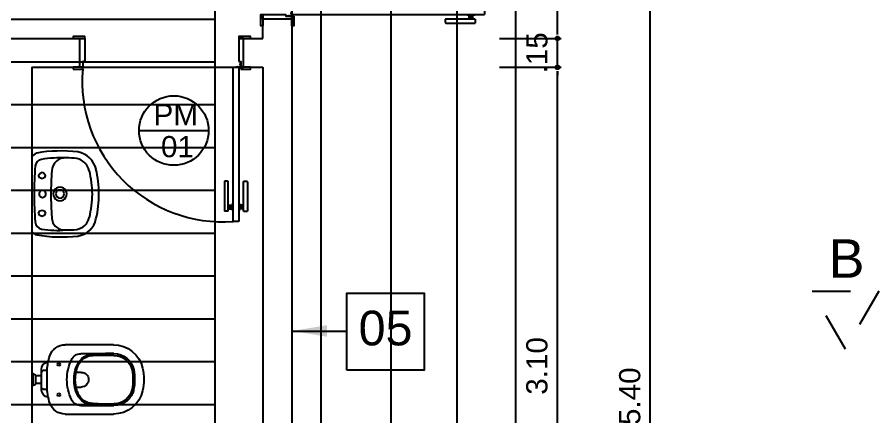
# Model space of a CAD drawing. Header units: millimetres. Extents: x 2125 to 3408, y 1171 to 1686.
# Drawn here: x 3402.146 to 3406.618, y 1527.267 to 1529.341 of the extents above; entities that cross this region are included whole.
import ezdxf

# ---------------------------------------------------------------- set-up
doc = ezdxf.new("R2010")
doc.units = ezdxf.units.MM
doc.linetypes.add('CONTORNO_QUADRO_T', pattern=[0.35, 0.2, -0.15])
for name, color, linetype in [('at_Entity', 7, 'Continuous'), ('CALHA', 2, 'Continuous'), ('cobertura', 1, 'Continuous'), ('cotas', 7, 'Continuous'), ('ESQUADRIAS', 7, 'Continuous'), ('Esquadrias portas', 7, 'Continuous'), ('LAYOUT', 7, 'Continuous'), ('Layout_Equipamentos', 7, 'Continuous'), ('linha de corte', 1, 'Continuous'), ('PAREDE', 4, 'Continuous'), ('PAREDES', 4, 'Continuous'), ('soleira piso', 7, 'Continuous'), ('TEXTO01', 7, 'Continuous'), ('TEXTO02', 3, 'Continuous')]:
    doc.layers.add(name, color=color, linetype=linetype)
doc.styles.add('ROMANS', font='arial.ttf')
doc.styles.get("Standard").update_dxf_attribs({"font": 'arial.ttf'})
doc.styles.add('TEXTO1', font='swissko.ttf', dxfattribs={"width": 0.6, "height": 0.1})
doc.dimstyles.new('ESCALA75', dxfattribs={"dimtxt": 0.11, "dimasz": 0.02, "dimexe": 0.02, "dimexo": 0.04, "dimgap": 0.05, "dimtad": 1, "dimzin": 4, "dimdsep": 46, "dimtxsty": 'ROMANS', "dimblk1": 'PPC', "dimblk2": 'PPC', "dimsah": 1, "dimcen": 0.02, "dimclrd": 7, "dimclre": 7, "dimclrt": 3, "dimazin": 1, "dimtfac": 1, "dimtix": 1, "dimtmove": 0, "dimatfit": 3, "dimldrblk": 'PPC', "dimfxl": 0, "dimtolj": 1, "dimtzin": 12, "dimarcsym": 0})

# ---------------------------------------------------------------- blocks, each defined once
blk = doc.blocks.new('P80_02')
at = {"layer": 'ESQUADRIAS', "color": 2}
for p, q in [((0.025, 0.075), (0.025, 0.875)), ((0.025, 0.875), (0.055, 0.875)), ((0.055, 0.875), (0.055, 0.075)), ((0.055, 0.075), (0.025, 0.075))]:
    blk.add_line(p, q, dxfattribs=at)
at = {"layer": 'ESQUADRIAS', "color": 3, "linetype": 'Continuous'}
for p, q in [((-0.02, 0.6698), (-0.02, 0.8215)), ((0, 0.8215), (0, 0.6698)), ((0.023, 0.78), (0.023, 0.82)), ((0.057, 0.78), (0.057, 0.82)), ((0.08, 0.8215), (0.08, 0.6698)), ((0.1, 0.6698), (0.1, 0.8215)), ((-0.0035, 0.6668), (-0.0175, 0.6668)), ((0.0835, 0.6668), (0.0975, 0.6668))]:
    blk.add_line(p, q, dxfattribs=at)
at = {"layer": 'ESQUADRIAS', "color": 3}
for p, q in [((0, 0.8215), (-0.02, 0.8215)), ((0, 0.81), (0.023, 0.81)), ((0.023, 0.82), (0.025, 0.82)), ((0.057, 0.82), (0.055, 0.82)), ((0.08, 0.81), (0.057, 0.81)), ((0.08, 0.8215), (0.1, 0.8215)), ((0, 0.8), (0.023, 0.8)), ((0, 0.79), (0.023, 0.79)), ((0.023, 0.78), (0.025, 0.78)), ((0.057, 0.78), (0.055, 0.78)), ((0.08, 0.8), (0.057, 0.8)), ((0.08, 0.79), (0.057, 0.79))]:
    blk.add_line(p, q, dxfattribs=at)
at = {"layer": 'ESQUADRIAS'}
for p, q in [((0.0165, 0.0585), (0.0165, 0.0615)), ((0.0315, 0.0735), (0.0285, 0.0735))]:
    blk.add_line(p, q, dxfattribs=at)
at = {"layer": 'ESQUADRIAS', "color": 3}
for points in [[(0.015, 0.085), (-0.035, 0.085), (-0.035, 0.075), (0.015, 0.075)], [(0.885, 0.085), (0.835, 0.085), (0.835, 0.075), (0.885, 0.075)], [(0.025, -0.075), (0, -0.075), (-0.035, -0.075), (-0.035, -0.085), (0.025, -0.085)], [(0.885, -0.075), (0.825, -0.075), (0.825, -0.085), (0.885, -0.085)]]:
    blk.add_lwpolyline(points, close=True, dxfattribs=at)
at = {"layer": 'ESQUADRIAS', "color": 2}
for points in [[(0.025, 0.045), (0.015, 0.045), (0.015, 0.075), (0, 0.075), (0, -0.075), (0.025, -0.075)], [(0.825, 0.045), (0.835, 0.045), (0.835, 0.075), (0.85, 0.075), (0.85, -0.075), (0.825, -0.075)]]:
    blk.add_lwpolyline(points, close=True, dxfattribs=at)
at = {"layer": 'ESQUADRIAS', "color": 1}
for points in [[(0.016, 0.0705, -0.236068), (0.015, 0.0725), (0.015, 0.07), (0.015, 0.05), (0.016, 0.05)], [(0.0195, 0.074, 0.236068), (0.0175, 0.075), (0.02, 0.075), (0.04, 0.075), (0.04, 0.074)]]:
    blk.add_lwpolyline(points, format="xyb", close=True, dxfattribs=at)
at = {"layer": 'ESQUADRIAS'}
for points in [[(0.0173, 0.0625), (0.0165, 0.0615), (0.016, 0.0615)], [(0.0173, 0.0575), (0.0165, 0.0585), (0.016, 0.0585)], [(0.0173, 0.0596), (0.0175, 0.0596), (0.0175, 0.0575), (0.0173, 0.0575), (0.0173, 0.0625), (0.0175, 0.0625), (0.0175, 0.0604), (0.0173, 0.0604)], [(0.0275, 0.0727), (0.0285, 0.0735), (0.0285, 0.074)], [(0.0304, 0.0727), (0.0304, 0.0725), (0.0325, 0.0725), (0.0325, 0.0727), (0.0275, 0.0727), (0.0275, 0.0725), (0.0296, 0.0725), (0.0296, 0.0727)], [(0.0325, 0.0727), (0.0315, 0.0735), (0.0315, 0.074)]]:
    blk.add_lwpolyline(points, dxfattribs=at)
at = {"layer": 'ESQUADRIAS', "color": 1}
blk.add_circle((0.0175, 0.0725), 0.0025, dxfattribs=at)
at = {"layer": 'ESQUADRIAS'}
blk.add_arc((0.1085, 0.1477), 0.7292, 355.0636, 94.2065, dxfattribs=at)
at = {"layer": 'ESQUADRIAS', "color": 3, "linetype": 'Continuous'}
for centre, start, end in [((-0.017, 0.6698), 180, 260.5377), ((-0.003, 0.6698), 260.5377, 360), ((0.083, 0.6698), 180, 279.4623), ((0.097, 0.6698), 279.4623, 0)]:
    blk.add_arc(centre, 0.003, start, end, dxfattribs=at)
blk = doc.blocks.new('new block2')
at = {"layer": 'ESQUADRIAS', "color": 2}
for p, q in [((-0.09, 1.16), (-0.09, 0.16)), ((-0.09, 1.16), (-0.06, 1.16)), ((-0.06, 0.16), (-0.06, 1.16)), ((-0.09, 0.16), (-0.06, 0.16))]:
    blk.add_line(p, q, dxfattribs=at)
at = {"layer": 'ESQUADRIAS', "color": 3, "linetype": 'Continuous'}
for p, q in [((-0.135, 0.9598), (-0.135, 1.1115)), ((-0.115, 1.1115), (-0.115, 0.9598)), ((-0.092, 1.07), (-0.092, 1.11)), ((-0.058, 1.07), (-0.058, 1.11)), ((-0.035, 1.1115), (-0.035, 0.9598)), ((-0.015, 0.9598), (-0.015, 1.1115)), ((-0.1185, 0.9568), (-0.1325, 0.9568)), ((-0.0315, 0.9568), (-0.0175, 0.9568))]:
    blk.add_line(p, q, dxfattribs=at)
at = {"layer": 'ESQUADRIAS', "color": 3}
for p, q in [((-0.115, 1.1115), (-0.135, 1.1115)), ((-0.115, 1.1), (-0.092, 1.1)), ((-0.115, 1.09), (-0.092, 1.09)), ((-0.115, 1.08), (-0.092, 1.08)), ((-0.092, 1.11), (-0.09, 1.11)), ((-0.058, 1.11), (-0.06, 1.11)), ((-0.035, 1.1), (-0.058, 1.1)), ((-0.035, 1.09), (-0.058, 1.09)), ((-0.035, 1.08), (-0.058, 1.08)), ((-0.035, 1.1115), (-0.015, 1.1115)), ((-0.092, 1.07), (-0.09, 1.07)), ((-0.058, 1.07), (-0.06, 1.07))]:
    blk.add_line(p, q, dxfattribs=at)
at = {"layer": 'ESQUADRIAS'}
for p, q in [((-0.0665, 0.1585), (-0.0635, 0.1585)), ((-0.0515, 0.1435), (-0.0515, 0.1465))]:
    blk.add_line(p, q, dxfattribs=at)
at = {"layer": 'ESQUADRIAS', "color": 3}
for points in [[(-1.12, 0.17), (-1.07, 0.17), (-1.07, 0.16), (-1.12, 0.16)], [(-0.05, 0.17), (0, 0.17), (0, 0.16), (-0.05, 0.16)], [(-1.12, 0.01), (-1.06, 0.01), (-1.06, 0), (-1.12, 0)], [(-0.06, 0.01), (-0.035, 0.01), (0, 0.01), (0, 0), (-0.06, 0)]]:
    blk.add_lwpolyline(points, close=True, dxfattribs=at)
at = {"layer": 'ESQUADRIAS', "color": 2}
for points in [[(-1.06, 0.13), (-1.07, 0.13), (-1.07, 0.16), (-1.085, 0.16), (-1.085, 0.01), (-1.06, 0.01)], [(-0.06, 0.13), (-0.05, 0.13), (-0.05, 0.16), (-0.035, 0.16), (-0.035, 0.01), (-0.06, 0.01)]]:
    blk.add_lwpolyline(points, close=True, dxfattribs=at)
at = {"layer": 'ESQUADRIAS', "color": 1}
for points in [[(-0.0545, 0.159, -0.236068), (-0.0525, 0.16), (-0.055, 0.16), (-0.075, 0.16), (-0.075, 0.159)], [(-0.051, 0.1555, 0.236068), (-0.05, 0.1575), (-0.05, 0.155), (-0.05, 0.135), (-0.051, 0.135)]]:
    blk.add_lwpolyline(points, format="xyb", close=True, dxfattribs=at)
at = {"layer": 'ESQUADRIAS'}
for points in [[(-0.0675, 0.1577), (-0.0665, 0.1585), (-0.0665, 0.159)], [(-0.0654, 0.1577), (-0.0654, 0.1575), (-0.0675, 0.1575), (-0.0675, 0.1577), (-0.0625, 0.1577), (-0.0625, 0.1575), (-0.0646, 0.1575), (-0.0646, 0.1577)], [(-0.0625, 0.1577), (-0.0635, 0.1585), (-0.0635, 0.159)], [(-0.0523, 0.1446), (-0.0525, 0.1446), (-0.0525, 0.1425), (-0.0523, 0.1425), (-0.0523, 0.1475), (-0.0525, 0.1475), (-0.0525, 0.1454), (-0.0523, 0.1454)], [(-0.0523, 0.1475), (-0.0515, 0.1465), (-0.051, 0.1465)], [(-0.0523, 0.1425), (-0.0515, 0.1435), (-0.051, 0.1435)]]:
    blk.add_lwpolyline(points, dxfattribs=at)
at = {"layer": 'ESQUADRIAS', "color": 1}
blk.add_circle((-0.0525, 0.1575), 0.0025, dxfattribs=at)
at = {"layer": 'ESQUADRIAS', "color": 3, "linetype": 'Continuous'}
for centre, start, end in [((-0.132, 0.9598), 180, 260.5377), ((-0.118, 0.9598), 260.5377, 360), ((-0.032, 0.9598), 180, 279.4623), ((-0.018, 0.9598), 279.4623, 0)]:
    blk.add_arc(centre, 0.003, start, end, dxfattribs=at)
at = {"layer": 'Esquadrias portas'}
blk.add_arc((-0.0469, 0.1373), 1.0236, 92.4121, 178.1744, dxfattribs=at)
blk = doc.blocks.new('new block13')
at = {"layer": 'at_Entity', "color": 0}
for p, q in [((-0.0317, 0), (0.0317, 0)), ((-0.0307, -0.0063), (0.0286, -0.0063)), ((-0.0212, -0.0508), (-0.0212, -0.019)), ((-0.0212, -0.019), (0.019, -0.019)), ((0.019, -0.0508), (0.019, -0.019)), ((0.0529, -0.0508), (-0.0529, -0.0508)), ((-0.0487, -0.0804), (-0.0487, -0.0603)), ((0.0487, -0.0603), (0.0487, -0.0806)), ((-0.182, -0.4243), (-0.182, -0.1746)), ((0.1778, -0.1746), (0.1778, -0.4243)), ((-0.0386, -0.2575), (-0.0386, -0.23)), ((0.0376, -0.2302), (0.0376, -0.2575))]:
    blk.add_line(p, q, dxfattribs=at)
for centre, radius, start, end in [((-0.0212, -0.0095), 0.00952, 180, 270), ((0.019, -0.0095), 0.00952, 270, 0), ((-0.0434, -0.329), 0.2486, 92.0489, 109.145), ((-0.054, -0.0898), 0.0391, 88.4183, 173.4493), ((-0.0024, -1.4753), 1.3956, 87.9511, 92.0489), ((-0.0391, -0.0603), 0.00952, 90, 180), ((0.0391, -0.0603), 0.00952, 360, 90), ((0.0393, -0.3283), 0.2479, 70.8427, 88.1091), ((0.052, -0.0896), 0.0388, 5.5755, 88.6298), ((-0.0972, -0.1743), 0.0848, 109.0789, 180.1997), ((-0.0794, -0.1407), 0.00741, 90, 180), ((-0.0794, -0.1407), 0.00741, 360, 90), ((0.0772, -0.1407), 0.00741, 90, 180), ((0.0772, -0.1407), 0.00741, 360, 90), ((0.093, -0.1743), 0.0848, 359.8003, 70.9211), ((-0.0794, -0.1407), 0.00741, 180, 270), ((-0.0794, -0.1407), 0.00741, 270, 0), ((0.0772, -0.1407), 0.00741, 180, 270), ((0.0772, -0.1407), 0.00741, 270, 0), ((-0.0815, -0.255), 0.054, 114.961, 180.9064), ((-0.0011, -0.4276), 0.2444, 90, 114.9606), ((-0.0048, -0.3879), 0.1679, 88.7182, 116.1404), ((0.0027, -0.3879), 0.1679, 63.8614, 91.28), ((-0.001, -0.4276), 0.2444, 65.0391, 90.0003), ((0.0794, -0.255), 0.054, 359.0936, 65.039), ((-8.9781, -0.2835), 8.8426, 359.07167, 0.18792), ((-0.0408, -0.3242), 0.0949, 113.5727, 176.7329), ((-0.0434, -0.3185), 0.0836, 110.863, 180.2362), ((-0.0115, -0.383), 0.1554, 100.3133, 113.389), ((-0.0011, -0.4264), 0.2, 90, 101.0171), ((-0.003, -0.2599), 0.0357, 176.0445, 272.3446), ((-0.0016, -0.2564), 0.0391, 270.0027, 0), ((-0.0011, -0.4264), 0.1999, 78.9807, 90.0022), ((0.021, -0.3344), 0.1055, 63.0017, 81.1951), ((0.0391, -0.3185), 0.0836, 359.7638, 69.1369), ((0.0398, -0.3228), 0.0932, 2.4426, 66.7336), ((9.2796, -0.3417), 9.1467, 179.46215, 180.53334), ((-5.7851, -0.3984), 5.6587, 359.7103, 0.8057), ((-0.525, -0.3855), 0.6512, 356.3513, 5.878), ((-0.0265, -0.4243), 0.1555, 180.0055, 257.2943), ((-0.0313, -0.426), 0.1054, 180.4233, 258.8896), ((-0.0333, -0.4294), 0.0932, 178.5002, 259.6559), ((0.0307, -0.4285), 0.0942, 280.5689, 0.9284), ((0.0307, -0.4285), 0.1026, 280.5688, 0.9284), ((0.0222, -0.4243), 0.1555, 282.7128, 359.9983), ((-0.001, -0.2579), 0.2762, 259.4366, 269.9996), ((-0.0014, -0.2601), 0.2655, 259.4366, 270.0028), ((-0.0021, -0.2455), 0.2801, 270.136, 280.2849), ((-0.0011, -0.2581), 0.2759, 270, 280.577), ((-0.0021, -0.2899), 0.292, 258.435, 281.5683)]:
    blk.add_arc(centre, radius, start, end, dxfattribs=at)
at = {"layer": 'Layout_Equipamentos'}
for p, q in [((-0.0307, -0.0095), (-0.0307, 0)), ((0.0286, -0.0095), (0.0286, 0))]:
    blk.add_line(p, q, dxfattribs=at)
blk = doc.blocks.new('new block12')
at = {"layer": 'at_Entity', "color": 0}
for p, q in [((-0.1143, 0.055), (-0.1079, 0.0656)), ((-0.1079, 0.0423), (-0.1143, 0.055)), ((-0.1079, 0.0656), (-0.0973, 0.0719)), ((-0.0973, 0.0719), (-0.0846, 0.0656)), ((-0.0846, 0.0656), (-0.0804, 0.055)), ((-0.0804, 0.055), (-0.0846, 0.0423)), ((0.0825, 0.055), (0.0868, 0.0656)), ((0.0868, 0.0423), (0.0825, 0.055)), ((0.0868, 0.0656), (0.0995, 0.0719)), ((0.0995, 0.0719), (0.11, 0.0656)), ((0.11, 0.0656), (0.1164, 0.055)), ((0.1164, 0.055), (0.11, 0.0423)), ((-0.1904, 0), (0, 0)), ((-0.0973, 0.036), (-0.1079, 0.0423)), ((-0.0846, 0.0423), (-0.0973, 0.036)), ((-0.0635, 0), (0.1248, 0)), ((0, 0), (0.1926, 0)), ((0.0995, 0.036), (0.0868, 0.0423)), ((0.11, 0.0423), (0.0995, 0.036))]:
    blk.add_line(p, q, dxfattribs=at)
for centre, radius, start, end in [((-0.1037, 0.2192), 0.1175, 102.514, 169.9443), ((-0.0119, -0.1249), 0.4735, 88.698, 104.4219), ((0.0138, -0.2613), 0.5766, 91.3524, 103.5038), ((0.0099, -0.1255), 0.4741, 75.6368, 91.3415), ((-0.0133, -0.2572), 0.5725, 76.4579, 88.6966), ((0.1075, 0.2249), 0.1107, 7.7196, 79.5925), ((-0.1021, 0.2163), 0.0847, 102.9461, 167.2809), ((0.1052, 0.222), 0.0784, 8.4194, 78.3837), ((0.5296, 0.1532), 0.7539, 173.4134, 189.6929), ((0.1228, 0.188), 0.311, 171.3221, 181.8265), ((-0.1329, 0.1882), 0.3189, 357.9946, 8.1696), ((-0.5309, 0.1535), 0.7531, 350.2791, 6.5765), ((-0.0011, 0.1471), 0.0349, 90, 149.9929), ((-0.0011, 0.1471), 0.0349, 29.9968, 89.9993), ((0.4249, 0.1494), 0.6136, 177.3231, 189.2415), ((-0.1166, 0.1739), 0.0716, 176.6025, 219.5997), ((-0.0011, 0.1471), 0.0349, 150.0032, 209.9968), ((-0.0011, 0.1471), 0.0222, 90, 180), ((-0.0011, 0.1471), 0.0222, 180, 270), ((-0.0011, 0.1471), 0.0222, 360, 90), ((-0.0011, 0.1471), 0.0222, 270.0097, 360), ((-0.0011, 0.1471), 0.0349, 330.0032, 29.9968), ((0.1078, 0.1732), 0.0781, 324.6525, 2.8394), ((-0.2623, 0.1317), 0.4504, 349.782, 5.7972), ((-0.1209, 0.1714), 0.0667, 220.3438, 269.4487), ((0.0021, 1.5743), 1.4748, 265.1896, 269.9391), ((-0.0011, 0.1471), 0.0349, 209.9968, 269.9993), ((-0.0011, 0.1471), 0.0349, 270, 329.9929), ((-0.001, 1.4521), 1.3526, 270.0208, 275.0951), ((0.1226, 0.1679), 0.0631, 266.7732, 320.7547), ((-0.1427, 0.0567), 0.0385, 188.7558, 265.6127), ((-0.0011, 0.0561), 0.018, 150.0128, 209.9872), ((-0.0011, 0.0561), 0.018, 90, 150.0398), ((-0.0011, 0.0561), 0.018, 210.0191, 270.0367), ((-0.001, 0.0561), 0.018, 30.0191, 90.0367), ((-0.0011, 0.0561), 0.018, 270, 330.0398), ((-0.0011, 0.0561), 0.018, 330.0128, 29.9872), ((0.1414, 0.0585), 0.0402, 273.114, 350.3928), ((-0.1647, 0.0446), 0.0522, 200.5417, 238.93), ((-0.0074, 1.7284), 1.7156, 265.3753, 270.2103), ((-0.0011, 1.8918), 1.879, 270, 274.4144), ((0.1736, 0.034), 0.0386, 297.8673, 348.5693)]:
    blk.add_arc(centre, radius, start, end, dxfattribs=at)
blk = doc.blocks.new('PPC')
at = {"color": 2}
blk.add_circle((0, 0), 0.5, dxfattribs=at)
blk = doc.blocks.new('*D1242')
at = {"layer": 'cotas', "color": 7, "lineweight": -2, "transparency": 16777216}
for p, q in [((3404.6504, 1529.081), (3404.9704, 1529.081)), ((3404.9504, 1526.001), (3404.9504, 1529.061)), ((3404.6504, 1525.981), (3404.9704, 1525.981))]:
    blk.add_line(p, q, dxfattribs=at)
at = {"layer": 'DEFPOINTS', "color": 0, "transparency": 16777216}
for p in [(3403.4214, 1529.081), (3404.9504, 1529.081), (3403.4214, 1525.981)]:
    blk.add_point(p, dxfattribs=at)
at = {"layer": 'cotas', "color": 7, "lineweight": -2, "transparency": 16777216, "xscale": 0.02, "yscale": 0.02, "zscale": 0.02}
for p, rotation in [((3404.9504, 1529.081), 90), ((3404.9504, 1525.981), 270)]:
    blk.add_blockref('PPC', p, dxfattribs=dict(at, rotation=rotation))
at = {"layer": 'cotas', "color": 3, "transparency": 16777216, "insert": (3404.8442, 1527.531), "char_height": 0.11, "attachment_point": 5, "rotation": 90, "style": 'ROMANS'}
blk.add_mtext('\\A1;3.10', dxfattribs=at)
blk = doc.blocks.new('*D1243')
at = {"layer": 'cotas', "color": 7, "lineweight": -2, "transparency": 16777216}
for p, q in [((3404.9504, 1529.251), (3404.9504, 1529.271)), ((3404.6504, 1529.231), (3404.9704, 1529.231)), ((3404.9504, 1529.081), (3404.9504, 1529.231)), ((3404.6504, 1529.081), (3404.9704, 1529.081)), ((3404.9504, 1529.061), (3404.9504, 1529.041))]:
    blk.add_line(p, q, dxfattribs=at)
at = {"layer": 'DEFPOINTS', "color": 0, "transparency": 16777216}
for p in [(3403.4214, 1529.231), (3404.9504, 1529.231), (3403.4214, 1529.081)]:
    blk.add_point(p, dxfattribs=at)
at = {"layer": 'cotas', "color": 7, "lineweight": -2, "transparency": 16777216, "xscale": 0.02, "yscale": 0.02, "zscale": 0.02}
for p, rotation in [((3404.9504, 1529.231), 270), ((3404.9504, 1529.081), 90)]:
    blk.add_blockref('PPC', p, dxfattribs=dict(at, rotation=rotation))
at = {"layer": 'cotas', "color": 3, "transparency": 16777216, "insert": (3404.8442, 1529.156), "char_height": 0.11, "attachment_point": 5, "rotation": 90, "style": 'ROMANS'}
blk.add_mtext('\\A1;.15', dxfattribs=at)
blk = doc.blocks.new('*D1244')
at = {"layer": 'cotas', "color": 7, "lineweight": -2, "transparency": 16777216}
for p, q in [((3404.6504, 1531.231), (3404.9704, 1531.231)), ((3404.9504, 1529.251), (3404.9504, 1531.211)), ((3404.6504, 1529.231), (3404.9704, 1529.231))]:
    blk.add_line(p, q, dxfattribs=at)
at = {"layer": 'DEFPOINTS', "color": 0, "transparency": 16777216}
for p in [(3403.4214, 1531.231), (3404.9504, 1531.231), (3403.4214, 1529.231)]:
    blk.add_point(p, dxfattribs=at)
at = {"layer": 'cotas', "color": 7, "lineweight": -2, "transparency": 16777216, "xscale": 0.02, "yscale": 0.02, "zscale": 0.02}
for p, rotation in [((3404.9504, 1531.231), 90), ((3404.9504, 1529.231), 270)]:
    blk.add_blockref('PPC', p, dxfattribs=dict(at, rotation=rotation))
at = {"layer": 'cotas', "color": 3, "transparency": 16777216, "insert": (3404.8442, 1530.231), "char_height": 0.11, "attachment_point": 5, "rotation": 90, "style": 'ROMANS'}
blk.add_mtext('\\A1;2.00', dxfattribs=at)
blk = doc.blocks.new('*D1201')
at = {"layer": 'cotas', "color": 7, "lineweight": -2, "transparency": 16777216}
for p, q in [((3405.1322, 1535.031), (3405.4522, 1535.031)), ((3405.4322, 1519.651), (3405.4322, 1535.011)), ((3405.1322, 1519.631), (3405.4522, 1519.631))]:
    blk.add_line(p, q, dxfattribs=at)
at = {"layer": 'DEFPOINTS', "color": 0, "transparency": 16777216}
for p in [(3403.6639, 1535.031), (3405.4322, 1535.031), (3403.6639, 1519.631)]:
    blk.add_point(p, dxfattribs=at)
at = {"layer": 'cotas', "color": 7, "lineweight": -2, "transparency": 16777216, "xscale": 0.02, "yscale": 0.02, "zscale": 0.02}
for p, rotation in [((3405.4322, 1535.031), 90), ((3405.4322, 1519.631), 270)]:
    blk.add_blockref('PPC', p, dxfattribs=dict(at, rotation=rotation))
at = {"layer": 'cotas', "color": 3, "transparency": 16777216, "insert": (3405.3261, 1527.331), "char_height": 0.11, "attachment_point": 5, "rotation": 90, "style": 'ROMANS'}
blk.add_mtext('\\A1;15.40', dxfattribs=at)
blk = doc.blocks.new('*D1305')
at = {"layer": 'cotas', "color": 7, "lineweight": -2, "transparency": 16777216}
for p, q in [((3403.788, 1534.731), (3404.108, 1534.731)), ((3404.088, 1526.451), (3404.088, 1534.711)), ((3403.788, 1526.431), (3404.108, 1526.431))]:
    blk.add_line(p, q, dxfattribs=at)
at = {"layer": 'DEFPOINTS', "color": 0, "transparency": 16777216}
for p in [(3403.1714, 1534.731), (3404.088, 1534.731), (3403.1714, 1526.431)]:
    blk.add_point(p, dxfattribs=at)
at = {"layer": 'cotas', "color": 7, "lineweight": -2, "transparency": 16777216, "xscale": 0.02, "yscale": 0.02, "zscale": 0.02}
for p, rotation in [((3404.088, 1534.731), 90), ((3404.088, 1526.431), 270)]:
    blk.add_blockref('PPC', p, dxfattribs=dict(at, rotation=rotation))
at = {"layer": 'cotas', "color": 3, "transparency": 16777216, "insert": (3403.9818, 1530.581), "char_height": 0.11, "attachment_point": 5, "rotation": 90, "style": 'ROMANS'}
blk.add_mtext('\\A1;8.30', dxfattribs=at)
blk = doc.blocks.new('*D1309')
at = {"layer": 'cotas', "color": 7, "lineweight": -2, "transparency": 16777216}
for p, q in [((3404.1297, 1535.031), (3404.4497, 1535.031)), ((3404.4297, 1526.151), (3404.4297, 1535.011)), ((3404.1297, 1526.131), (3404.4497, 1526.131))]:
    blk.add_line(p, q, dxfattribs=at)
at = {"layer": 'DEFPOINTS', "color": 0, "transparency": 16777216}
for p in [(3403.1714, 1535.031), (3404.4297, 1535.031), (3403.5714, 1526.131)]:
    blk.add_point(p, dxfattribs=at)
at = {"layer": 'cotas', "color": 7, "lineweight": -2, "transparency": 16777216, "xscale": 0.02, "yscale": 0.02, "zscale": 0.02}
for p, rotation in [((3404.4297, 1535.031), 90), ((3404.4297, 1526.131), 270)]:
    blk.add_blockref('PPC', p, dxfattribs=dict(at, rotation=rotation))
at = {"layer": 'cotas', "color": 3, "transparency": 16777216, "insert": (3404.3236, 1530.581), "char_height": 0.11, "attachment_point": 5, "rotation": 90, "style": 'ROMANS'}
blk.add_mtext('\\A1;8.90', dxfattribs=at)
blk = doc.blocks.new('*D1311')
at = {"layer": 'cotas', "color": 7, "lineweight": -2, "transparency": 16777216}
for p, q in [((3404.4335, 1535.181), (3404.7535, 1535.181)), ((3404.7335, 1535.161), (3404.7335, 1526.001)), ((3404.4335, 1525.981), (3404.7535, 1525.981))]:
    blk.add_line(p, q, dxfattribs=at)
at = {"layer": 'DEFPOINTS', "color": 0, "transparency": 16777216}
for p in [(3403.7214, 1535.181), (3403.7214, 1525.981), (3404.7335, 1525.981)]:
    blk.add_point(p, dxfattribs=at)
at = {"layer": 'cotas', "color": 7, "lineweight": -2, "transparency": 16777216, "xscale": 0.02, "yscale": 0.02, "zscale": 0.02}
for p, rotation in [((3404.7335, 1535.181), 90), ((3404.7335, 1525.981), 270)]:
    blk.add_blockref('PPC', p, dxfattribs=dict(at, rotation=rotation))
at = {"layer": 'cotas', "color": 3, "transparency": 16777216, "insert": (3404.6274, 1530.581), "char_height": 0.11, "attachment_point": 5, "rotation": 90, "style": 'ROMANS'}
blk.add_mtext('\\A1;9.20', dxfattribs=at)

msp = doc.modelspace()

# ---------------------------------------------------------------- hatches: boundary and pattern name
at = {"layer": 'cobertura'}
h = msp.add_hatch(dxfattribs=at)
h.set_pattern_fill('ANSI31', color=256, scale=0.07, angle=315)
h.set_pattern_definition([(0, (1004.02428, 690.56013), (7e-17, 0.22225), [])])
h.paths.add_polyline_path([(3391.8464, 1534.731), (3391.8464, 1527.881), (3401.3214, 1527.881), (3401.3214, 1526.431), (3403.1714, 1526.431), (3403.1714, 1534.731)])
h.paths.add_polyline_path([(3396.7309, 1532.2048), (3397.367, 1531.5798), (3396.7309, 1530.9548)], flags=16)
h.paths.add_polyline_path([(3396.7442, 1531.4671), (3397.1885, 1531.4671), (3397.1885, 1531.7508), (3396.7442, 1531.7508)], flags=8)

# ---------------------------------------------------------------- linework, layer by layer
msp.add_line((3403.8578, 1527.7094), (3403.5759, 1527.7094))
msp.add_lwpolyline([(3403.8578, 1527.5094), (3403.8578, 1527.9094), (3404.2578, 1527.9094), (3404.2578, 1527.5094)], close=True)
at = {"layer": 'CALHA'}
msp.add_line((3403.1714, 1534.731), (3403.1714, 1526.431), dxfattribs=at)
at = {"layer": 'LAYOUT'}
msp.add_solid([(3403.7536, 1527.6826), (3403.5736, 1527.7126), (3403.7536, 1527.7426)], dxfattribs=at)
at = {"layer": 'linha de corte', "linetype": 'CONTORNO_QUADRO_T'}
msp.add_lwpolyline([(3406.445, 1527.6186), (3406.2718, 1527.9186), (3406.6182, 1527.9186)], close=True, dxfattribs=at)
at = {"layer": 'PAREDE', "linetype": 'Continuous'}
for p, q in [((3403.4214, 1529.231), (3403.4214, 1529.296)), ((3403.5714, 1529.296), (3403.5714, 1525.831)), ((3402.2214, 1529.081), (3402.2214, 1525.981)), ((3403.4214, 1529.081), (3403.4214, 1525.981))]:
    msp.add_line(p, q, dxfattribs=at)
at = {"layer": 'PAREDE'}
for p, q in [((3401.8564, 1529.231), (3402.4364, 1529.231)), ((3403.3564, 1529.231), (3403.4214, 1529.231)), ((3402.2214, 1529.081), (3402.4364, 1529.081)), ((3403.3564, 1529.081), (3403.4214, 1529.081))]:
    msp.add_line(p, q, dxfattribs=at)
at = {"layer": 'PAREDES'}
msp.add_lwpolyline([(3372.6214, 1519.781), (3358.9214, 1519.781), (3358.9214, 1523.581), (3360.4714, 1523.581), (3360.4714, 1525.581), (3358.9214, 1525.581), (3358.9214, 1529.381), (3363.1714, 1529.381), (3363.3214, 1529.381), (3363.3214, 1535.181), (3403.7214, 1535.181), (3403.7214, 1525.981), (3400.8714, 1525.981), (3400.8714, 1527.431), (3391.9214, 1527.431), (3391.9214, 1519.781), (3382.7714, 1519.781), (3382.7714, 1525.581), (3372.6214, 1525.581), (3372.6214, 1519.781)], dxfattribs=at)
msp.add_lwpolyline([(3372.4714, 1519.931), (3359.0714, 1519.931), (3359.0714, 1523.431), (3360.6214, 1523.431), (3360.6214, 1525.731), (3359.0714, 1525.731), (3359.0714, 1529.231), (3363.1714, 1529.231), (3363.4714, 1529.231), (3363.4714, 1535.031), (3403.5714, 1535.031), (3403.5714, 1526.131), (3401.0214, 1526.131), (3401.0214, 1527.581), (3391.7714, 1527.581), (3391.7714, 1519.931), (3382.9214, 1519.931), (3382.9214, 1525.731), (3372.4714, 1525.731)], close=True, dxfattribs=at)
at = {"layer": 'soleira piso'}
msp.add_line((3402.4864, 1529.081), (3403.2664, 1529.081), dxfattribs=at)
at = {"layer": 'TEXTO01'}
msp.add_line((3402.7787, 1528.7527), (3403.1395, 1528.7527), dxfattribs=at)
msp.add_circle((3402.9591, 1528.7527), 0.1804, dxfattribs=at)

# ---------------------------------------------------------------- block references
at = {"layer": 'ESQUADRIAS', "rotation": 180}
msp.add_blockref('P80_02', (3403.3214, 1529.156), dxfattribs=at)
at = {"layer": 'Layout_Equipamentos', "rotation": 270}
msp.add_blockref('new block12', (3402.2214, 1528.4226), dxfattribs=at)
at = {"layer": 'Layout_Equipamentos', "xscale": -1, "rotation": 90.00000000008242}
msp.add_blockref('new block13', (3402.2214, 1527.4587), dxfattribs=at)
at = {"layer": 'TEXTO01', "rotation": 270}
msp.add_blockref('new block2', (3403.4114, 1529.296), dxfattribs=at)

# ---------------------------------------------------------------- texts
at = {"layer": 'linha de corte', "ltscale": 0.0001, "insert": (3406.3579, 1528.1885), "char_height": 0.12, "width": 0.619452, "attachment_point": 1, "style": 'TEXTO1'}
msp.add_mtext('{\\fSansSerif|b0|i0|c2|p2;\\H1.6667x;\\W1;B}', dxfattribs=at)
at = {"layer": 'TEXTO01', "ltscale": 0.0001, "char_height": 0.11, "width": 0.330365, "attachment_point": 1, "style": 'TEXTO1'}
for s, insert in [('{\\fSansSerif|b0|i0|c2|p2;\\W1;PM}', (3402.8543, 1528.8906)), ('{\\fSansSerif|b0|i0|c2|p2;\\W1;01}', (3402.8925, 1528.7243))]:
    msp.add_mtext(s, dxfattribs=dict(at, insert=insert))
at = {"layer": 'TEXTO02', "ltscale": 0.0001, "insert": (3403.9183, 1527.8177), "char_height": 0.18, "attachment_point": 1}
msp.add_mtext('05', dxfattribs=at)

# ---------------------------------------------------------------- dimensions: what is measured, and where the dimension line sits
at = {"layer": 'cotas'}
for base, p1, p2, picture, middle in [((3404.7335, 1525.981), (3403.7214, 1535.181), (3403.7214, 1525.981), '*D1311', (3404.6274, 1530.581)), ((3404.4297, 1535.031), (3403.5714, 1526.131), (3403.1714, 1535.031), '*D1309', (3404.3236, 1530.581)), ((3405.4322, 1535.031), (3403.6639, 1519.631), (3403.6639, 1535.031), '*D1201', (3405.3261, 1527.331)), ((3404.088, 1534.731), (3403.1714, 1526.431), (3403.1714, 1534.731), '*D1305', (3403.9818, 1530.581))]:
    dim = msp.add_linear_dim(base=base, p1=p1, p2=p2, angle=90, dimstyle='ESCALA75', dxfattribs=at)
    dim.commit()
    dim.dimension.update_dxf_attribs({"geometry": picture, "text_midpoint": middle})
for base, p1, p2, picture, middle in [((3404.9504, 1531.231), (3403.4214, 1529.231), (3403.4214, 1531.231), '*D1244', (3404.8442, 1530.231)), ((3404.9504, 1529.231), (3403.4214, 1529.081), (3403.4214, 1529.231), '*D1243', (3404.8442, 1529.156)), ((3404.9504, 1529.081), (3403.4214, 1525.981), (3403.4214, 1529.081), '*D1242', (3404.8442, 1527.531))]:
    dim = msp.add_linear_dim(base=base, p1=p1, p2=p2, angle=90, dimstyle='ESCALA75', override={"dimtmove": 1}, dxfattribs=at)
    dim.commit()
    dim.dimension.update_dxf_attribs({"geometry": picture, "text_midpoint": middle})

doc.saveas('drawing.dxf')
